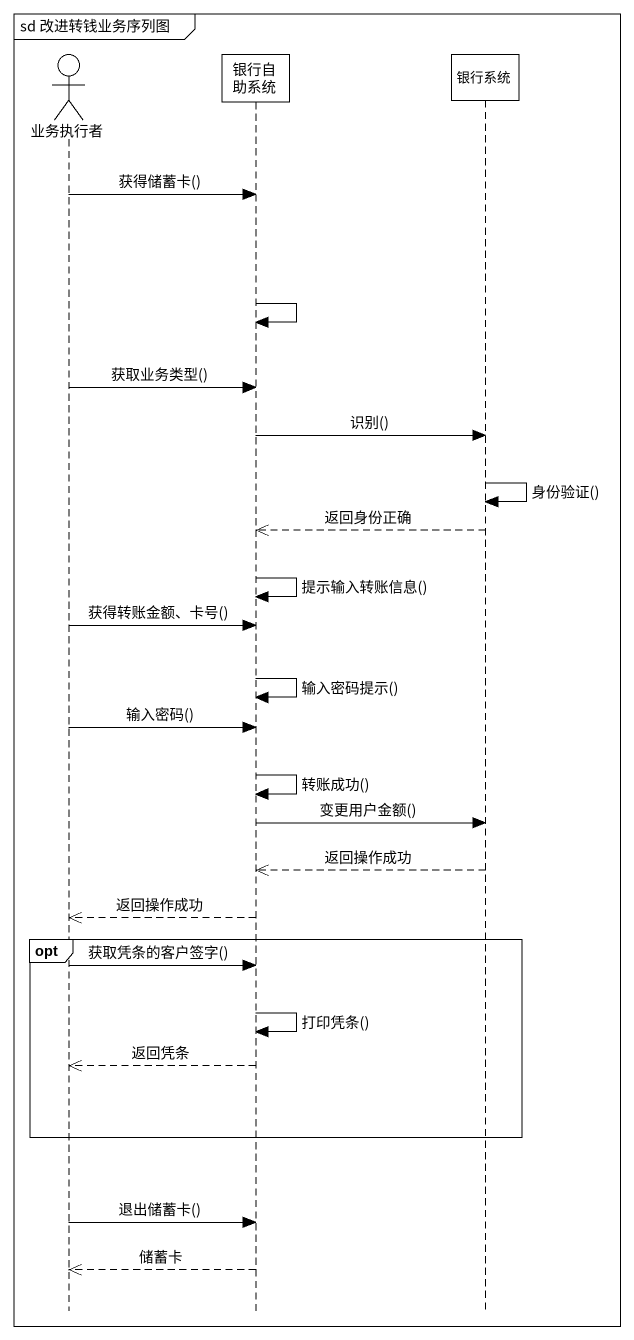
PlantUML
@startuml
mainframe sd 改进转钱业务序列图
hide footbox
actor 业务执行者
participant 银行自助系统
participant 银行系统

业务执行者 -> 银行自助系统 : 获得储蓄卡()
银行自助系统 -> 银行自助系统
业务执行者 -> 银行自助系统 : 获取业务类型()
银行自助系统 -> 银行系统 : 识别()
银行系统 -> 银行系统 : 身份验证()
银行系统 -->> 银行自助系统 : 返回身份正确
银行自助系统 -> 银行自助系统 : 提示输入转账信息()
业务执行者 -> 银行自助系统 : 获得转账金额、卡号()
银行自助系统 -> 银行自助系统 : 输入密码提示()
业务执行者 -> 银行自助系统 : 输入密码()
银行自助系统 -> 银行自助系统 : 转账成功()
银行自助系统 -> 银行系统 : 变更用户金额()
银行系统 -->> 银行自助系统 : 返回操作成功
银行自助系统 -->> 业务执行者 : 返回操作成功
opt
  业务执行者 -> 银行自助系统 : 获取凭条的客户签字()
  银行自助系统 -> 银行自助系统 : 打印凭条()
  银行自助系统 -->> 业务执行者 : 返回凭条
end
业务执行者 -> 银行自助系统 : 退出储蓄卡()
银行自助系统 -->> 业务执行者 : 储蓄卡
@enduml
